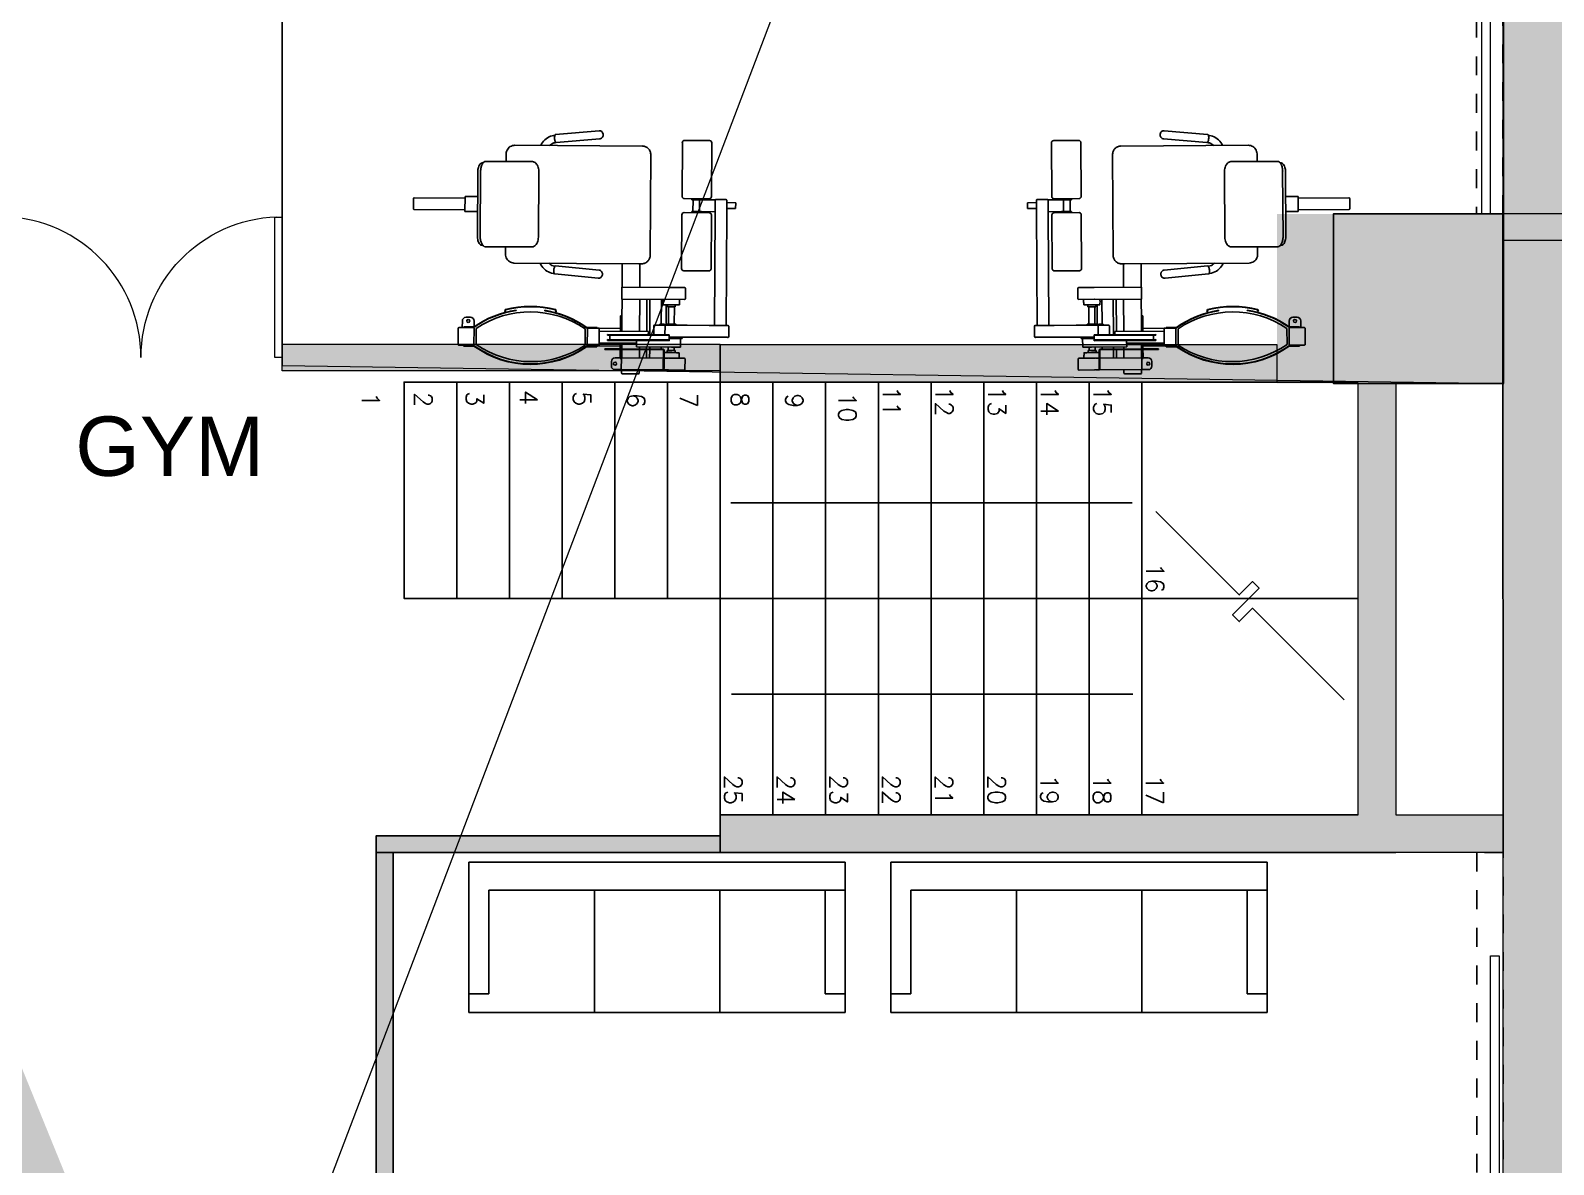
# Model space of a CAD drawing. Header units: metres. Extents: x -598 to 357, y -242 to 574.
# Drawn here: x -300.48 to -292.38, y 303.64 to 309.66 of the extents above; entities that cross this region are included whole.
import ezdxf

# ---------------------------------------------------------------- set-up
doc = ezdxf.new("R2010")
doc.units = ezdxf.units.M
doc.linetypes.add('xref_Nivel TIPICO$0$HIDDEN2', pattern=[0.1875, 0.125, -0.0625])
for name, color, linetype in [('Muebles', 1, 'Continuous'), ('T-texto', 8, 'Continuous'), ('xref_Nivel PB$0$M-muebles', 1, 'Continuous'), ('xref_Nivel TIPICO$0$D-dintel mamposteria', 1, 'Continuous'), ('xref_Nivel TIPICO$0$H-hatch mamposteria', 8, 'Continuous'), ('xref_Nivel TIPICO$0$H-hatch tablayeso', 9, 'Continuous'), ('xref_Nivel TIPICO$0$M-muebles', 1, 'Continuous'), ('xref_Nivel TIPICO$0$M-muro tablayeso', 4, 'Continuous'), ('ZXREF_GRADAS_Nx$0$GRADAS', 1, 'Continuous'), ('ZXREF_GRADAS_Nx$0$GRADAS T', 8, 'Continuous')]:
    doc.layers.add(name, color=color, linetype=linetype)
for name, color, linetype, lineweight in [('Muro Mamspoteria', 5, 'Continuous', 9), ('PARQUEOS', 252, 'Continuous', 0), ('xref_Nivel PB$0$P-puerta', 1, 'Continuous', 18), ('xref_Nivel TIPICO$0$P-puerta', 1, 'Continuous', 18)]:
    doc.layers.add(name, color=color, linetype=linetype, lineweight=lineweight)
doc.styles.get("Standard").update_dxf_attribs({"font": 'arial.ttf'})
doc.styles.add('ZXREF_GRADAS_Nx$0$E-DIM', font='romans.shx')

# ---------------------------------------------------------------- blocks, each defined once
blk = doc.blocks.new('*U307')
at = {"layer": 'xref_Nivel TIPICO$0$D-dintel mamposteria', "linetype": 'xref_Nivel TIPICO$0$HIDDEN2', "ltscale": 0.5}
blk.add_lwpolyline([(0.14, 0), (0, 0), (0, 5.8371), (0.14, 5.8371)], close=True, dxfattribs=at)
blk = doc.blocks.new('xref_Nivel PB$0$Familia Puertas - P-7-13066183-AMUEBLADAS N8 _18_34')
at = {"layer": 'xref_Nivel PB$0$P-puerta'}
for p, q in [((-0.449, 1), (-0.5, 1)), ((-0.5, 1), (-0.5, 0)), ((-0.449, 0), (-0.449, 1)), ((-0.5, 0), (-0.449, 0))]:
    blk.add_line(p, q, dxfattribs=at)
at = {"layer": 'xref_Nivel PB$0$P-puerta', "color": 8, "true_color": 0x808080}
blk.add_arc((-0.497, 0.001), 1.002, 359.9645, 87.9854, dxfattribs=at)
blk = doc.blocks.new('*U310')
at = {"layer": 'xref_Nivel TIPICO$0$H-hatch tablayeso', "transparency": 33554559}
h = blk.add_hatch(color=256, dxfattribs=at)
h.dxf.hatch_style = 1
h.paths.add_polyline_path([(0, 90), (0, 0), (5923.1, 0), (5923.1, 90)])
at = {"layer": 'xref_Nivel TIPICO$0$M-muro tablayeso'}
blk.add_lwpolyline([(5923.1, 0), (0, 0), (0, 90), (5923.1, 90), (5923.1, 0)], dxfattribs=at)
blk = doc.blocks.new('*U312')
at = {"layer": 'xref_Nivel TIPICO$0$H-hatch tablayeso', "transparency": 33554559}
h = blk.add_hatch(color=256, dxfattribs=at)
h.dxf.hatch_style = 1
h.paths.add_polyline_path([(0, 90), (0, 0), (1827.8, 0), (1827.8, 90)])
at = {"layer": 'xref_Nivel TIPICO$0$M-muro tablayeso'}
blk.add_lwpolyline([(1827.8, 0), (0, 0), (0, 90), (1827.8, 90), (1827.8, 0)], dxfattribs=at)
blk = doc.blocks.new('*U311')
at = {"layer": 'xref_Nivel TIPICO$0$D-dintel mamposteria', "linetype": 'xref_Nivel TIPICO$0$HIDDEN2', "ltscale": 0.5}
blk.add_lwpolyline([(0.14, 0), (0, 0), (0, 5.0281), (0.14, 5.0281)], close=True, dxfattribs=at)
blk = doc.blocks.new('xref_Nivel TIPICO$0$SILLONES')
at = {"layer": 'xref_Nivel TIPICO$0$M-muebles'}
for p, q in [((-1.0524, 0.524), (-1.0524, -0.276)), ((0.9476, -0.276), (0.9476, 0.524)), ((-0.9458, -0.176), (-0.9458, 0.374)), ((-0.3858, -0.276), (-0.3858, 0.374)), ((0.2809, -0.276), (0.2809, 0.374)), ((0.8409, -0.176), (0.8409, 0.374)), ((-1.0524, -0.176), (-0.9458, -0.176)), ((0.9476, -0.176), (0.8409, -0.176)), ((-1.0524, -0.276), (0.9476, -0.276))]:
    blk.add_line(p, q, dxfattribs=at)
for points in [[(0.9476, 0.524), (-1.0524, 0.524)], [(-1.0458, 0.374), (0.8409, 0.374)]]:
    blk.add_lwpolyline(points, dxfattribs=at)
blk = doc.blocks.new('gimnasio_02')
for p, q in [((208.59, 254.39, -116.89), (208.59, 258.19, -116.89)), ((208.59, 258.19, -116.89), (211.13, 258.19, -116.89)), ((211.13, 258.19, -116.89), (211.13, 254.39, -116.89)), ((207.28, 249.63, -116.89), (207.28, 254.08, -116.89)), ((207.51, 254.38, -116.89), (212.13, 254.38, -116.89)), ((212.13, 254.38, -116.89), (261.61, 254.38, -116.89)), ((261.61, 254.38, -116.89), (261.61, 255.02, -116.89)), ((261.61, 249.3, -116.89), (261.61, 254.38, -116.89)), ((261.61, 249.3, -116.89), (261.61, 254.38, -116.89)), ((261.62, 255.03, -116.89), (261.62, 255.2, -116.89)), ((261.94, 255.51, -116.89), (266.38, 255.51, -116.89)), ((266.69, 247.04, -116.89), (266.69, 255.02, -116.89)), ((266.7, 255.2, -116.89), (266.7, 255.03, -116.89)), ((181.89, 246.78, -116.89), (181.89, 235.99, -116.89)), ((206.02, 247.74, -116.89), (182.84, 247.74, -116.89)), ((206.97, 235.99, -116.89), (206.97, 246.78, -116.89)), ((207.45, 243.5, -116.89), (206.97, 243.5, -116.89)), ((212.4, 249.3, -116.89), (207.45, 249.3, -116.89)), ((207.45, 249.3, -116.89), (207.45, 243.52, -116.89)), ((207.45, 243.52, -116.89), (207.45, 243.07, -116.89)), ((212.4, 249.3, -116.89), (261.61, 249.3, -116.89)), ((212.53, 249.3, -116.89), (212.53, 243.52, -116.89)), ((212.53, 243.52, -116.89), (212.53, 243.07, -116.89)), ((213, 243.5, -116.89), (212.53, 243.5, -116.89)), ((213, 246.78, -116.89), (213, 235.99, -116.89)), ((237.13, 247.74, -116.89), (213.96, 247.74, -116.89)), ((238.09, 235.99, -116.89), (238.09, 246.78, -116.89)), ((261.61, 247.04, -116.89), (261.61, 249.3, -116.89)), ((261.61, 247.04, -116.89), (261.61, 237.5, -116.89)), ((266.69, 247.04, -116.89), (266.69, 237.5, -116.89)), ((206.97, 239.28, -116.89), (207.45, 239.28, -116.89)), ((207.45, 242.65, -116.89), (207.45, 243.07, -116.89)), ((212.53, 242.65, -116.89), (207.45, 242.65, -116.89)), ((207.45, 239.28, -116.89), (207.45, 242.65, -116.89)), ((207.45, 239.8, -116.89), (212.53, 239.8, -116.89)), ((212.53, 242.63, -116.89), (212.53, 243.07, -116.89)), ((212.53, 239.28, -116.89), (212.53, 242.63, -116.89)), ((212.53, 239.28, -116.89), (213, 239.28, -116.89)), ((250.09, 236.71, -116.89), (245.64, 236.71, -116.89)), ((261.61, 237.5, -116.89), (261.61, 227.99, -116.89)), ((266.69, 237.5, -116.89), (266.69, 235.41, -116.89)), ((280.57, 236.71, -116.89), (276.12, 236.71, -116.89)), ((182.84, 235.04, -116.89), (206.02, 235.04, -116.89)), ((213.96, 235.04, -116.89), (237.13, 235.04, -116.89)), ((245.33, 236.4, -116.89), (245.33, 229.61, -116.89)), ((250.41, 209.25, -116.89), (250.41, 236.4, -116.89)), ((251.73, 234.23, -116.89), (250.42, 234.23, -116.89)), ((252.68, 234.2, -116.89), (251.9, 234.2, -116.89)), ((252.83, 227.37, -116.89), (252.83, 234.05, -116.89)), ((253.72, 232.4, -116.89), (252.83, 232.4, -116.89)), ((253.72, 229.01, -116.89), (253.72, 232.4, -116.89)), ((261.2, 231.98, -116.89), (253.72, 231.98, -116.89)), ((261.2, 228.98, -116.89), (261.2, 232.7, -116.89)), ((261.44, 232.78, -116.89), (261.28, 232.78, -116.89)), ((261.52, 228.98, -116.89), (261.52, 232.7, -116.89)), ((267.33, 235.41, -116.89), (266.69, 235.41, -116.89)), ((266.69, 234.73, -116.89), (266.69, 235.41, -116.89)), ((266.69, 229.84, -116.89), (266.69, 234.73, -116.89)), ((267.33, 235.41, -116.89), (267.33, 234.73, -116.89)), ((267.33, 234.75, -116.89), (267.36, 234.76, -116.89)), ((267.33, 229.84, -116.89), (267.33, 234.73, -116.89)), ((270.85, 234.76, -116.89), (267.36, 234.76, -116.89)), ((270.85, 234.76, -116.89), (271.01, 234.7, -116.89)), ((271.01, 234.7, -116.89), (271.01, 230.89, -116.89)), ((272.54, 231.98, -116.89), (271.01, 231.98, -116.89)), ((271.01, 230.89, -116.89), (271.01, 215.77, -116.89)), ((273.41, 232.4, -116.89), (272.54, 232.4, -116.89)), ((272.54, 229.02, -116.89), (272.54, 232.4, -116.89)), ((273.43, 233, -116.89), (273.43, 234.05, -116.89)), ((273.43, 230.94, -116.89), (273.43, 233, -116.89)), ((273.43, 227.67, -116.89), (273.43, 230.94, -116.89)), ((274.45, 234.2, -116.89), (273.58, 234.2, -116.89)), ((275.81, 234.23, -116.89), (274.52, 234.23, -116.89)), ((275.81, 236.4, -116.89), (275.81, 229.65, -116.89)), ((280.89, 229.65, -116.89), (280.89, 236.4, -116.89)), ((245.33, 229.61, -116.89), (245.33, 229.65, -116.89)), ((245.33, 229.61, -116.89), (245.33, 209.25, -116.89)), ((250.41, 229.65, -116.89), (250.41, 229.61, -116.89)), ((261.11, 226.35, -116.89), (250.41, 226.35, -116.89)), ((250.42, 227.18, -116.89), (251.73, 227.18, -116.89)), ((251.73, 227.18, -116.89), (251.74, 227.18, -116.89)), ((251.74, 227.18, -116.89), (251.81, 227.2, -116.89)), ((251.87, 227.23, -116.89), (251.81, 227.2, -116.89)), ((251.81, 227.2, -116.89), (251.87, 227.23, -116.89)), ((251.89, 227.22, -116.89), (251.87, 227.23, -116.89)), ((251.87, 227.23, -116.89), (251.88, 227.23, -116.89)), ((251.88, 227.23, -116.89), (251.89, 227.22, -116.89)), ((251.9, 227.21, -116.89), (252.68, 227.21, -116.89)), ((252.83, 229.01, -116.89), (253.72, 229.01, -116.89)), ((252.83, 228.48, -116.89), (261.61, 228.48, -116.89)), ((253.72, 229.44, -116.89), (261.2, 229.44, -116.89)), ((261.11, 227.82, -116.89), (261.11, 225.8, -116.89)), ((261.58, 227.82, -116.89), (261.11, 227.82, -116.89)), ((261.11, 225.8, -116.89), (261.58, 225.8, -116.89)), ((261.2, 228.74, -116.89), (261.2, 228.98, -116.89)), ((261.28, 228.66, -116.89), (261.44, 228.66, -116.89)), ((261.52, 228.74, -116.89), (261.52, 228.98, -116.89)), ((261.58, 227.71, -116.89), (261.58, 227.82, -116.89)), ((261.58, 226.7, -116.89), (261.58, 227.71, -116.89)), ((261.58, 225.8, -116.89), (261.58, 226.7, -116.89)), ((261.61, 227.99, -116.89), (261.61, 227.77, -116.89)), ((261.61, 227.65, -116.89), (261.61, 227.7, -116.89)), ((261.61, 223.47, -116.89), (261.61, 227.65, -116.89)), ((261.92, 228, -116.89), (265.74, 228, -116.89)), ((265.74, 229.84, -116.89), (265.74, 229.34, -116.89)), ((268.28, 229.84, -116.89), (265.74, 229.84, -116.89)), ((265.74, 229.34, -116.89), (265.74, 203.24, -116.89)), ((266.06, 203.24, -116.89), (266.06, 229.8, -116.89)), ((266.06, 229.8, -116.89), (267.96, 229.8, -116.89)), ((267.33, 229.84, -116.89), (266.69, 229.84, -116.89)), ((267.96, 229.8, -116.89), (267.96, 203.24, -116.89)), ((268.28, 203.24, -116.89), (268.28, 229.84, -116.89)), ((271.01, 229.44, -116.89), (272.54, 229.44, -116.89)), ((271.89, 226.35, -116.89), (271.01, 226.35, -116.89)), ((271.89, 227.05, -116.89), (271.89, 209.23, -116.89)), ((272.2, 209.23, -116.89), (272.2, 227.05, -116.89)), ((279.83, 227.67, -116.89), (272.52, 227.67, -116.89)), ((272.52, 227.37, -116.89), (279.83, 227.37, -116.89)), ((272.54, 229.01, -116.89), (272.54, 229.02, -116.89)), ((272.54, 229.01, -116.89), (273.43, 229.01, -116.89)), ((275.81, 229.65, -116.89), (275.81, 209.25, -116.89)), ((275.81, 229.61, -116.89), (275.81, 229.65, -116.89)), ((275.81, 227.67, -116.89), (275.81, 229.3, -116.89)), ((280.89, 209.25, -116.89), (280.89, 229.65, -116.89)), ((280.89, 229.65, -116.89), (280.89, 229.61, -116.89)), ((280.89, 227.62, -116.89), (280.89, 229.3, -116.89)), ((184.37, 217.84, -116.89), (184.37, 162.78, -116.89)), ((231.36, 221.42, -116.89), (188.18, 221.42, -116.89)), ((235.17, 217.84, -116.89), (235.17, 216.54, -116.89)), ((245.33, 217, -116.89), (235.17, 217, -116.89)), ((265.74, 221.44, -116.89), (250.41, 221.44, -116.89)), ((264.38, 220.13, -116.89), (250.41, 220.13, -116.89)), ((264.38, 217, -116.89), (250.41, 217, -116.89)), ((261.92, 223.15, -116.89), (265.74, 223.15, -116.89)), ((264.38, 199.6, -116.89), (264.38, 220.82, -116.89)), ((265.74, 220.82, -116.89), (264.38, 220.82, -116.89)), ((265.74, 220.82, -116.89), (264.38, 220.82, -116.89)), ((271.89, 221.44, -116.89), (271.01, 221.44, -116.89)), ((271.89, 217, -116.89), (271.01, 217, -116.89)), ((275.81, 221.44, -116.89), (272.2, 221.44, -116.89)), ((275.81, 220.13, -116.89), (272.2, 220.13, -116.89)), ((275.81, 217, -116.89), (272.2, 217, -116.89)), ((282.16, 217, -116.89), (280.89, 217, -116.89)), ((282.16, 217, -116.89), (282.32, 217, -116.89)), ((235.17, 216.54, -116.89), (235.17, 162.78, -116.89)), ((268.28, 215.77, -116.89), (271.01, 215.77, -116.89)), ((269.46, 199.6, -116.89), (269.46, 215.77, -116.89)), ((282.64, 216.69, -116.89), (282.64, 209.7, -116.89)), ((245.33, 209.38, -116.89), (235.17, 209.38, -116.89)), ((245.33, 209.25, -116.89), (250.41, 209.25, -116.89)), ((258.98, 209.38, -116.89), (250.41, 209.38, -116.89)), ((257.71, 208.75, -116.89), (257.71, 209.38, -116.89)), ((258.98, 208.75, -116.89), (257.71, 208.75, -116.89)), ((264.38, 209.38, -116.89), (258.98, 209.38, -116.89)), ((258.98, 209.38, -116.89), (264.38, 209.38, -116.89)), ((258.98, 208.75, -116.89), (263.11, 208.75, -116.89)), ((263.11, 208.75, -116.89), (263.11, 199.6, -116.89)), ((264.38, 208.75, -116.89), (263.11, 208.75, -116.89)), ((263.11, 208.75, -116.89), (264.38, 208.75, -116.89)), ((266.06, 204.19, -116.89), (267.96, 204.19, -116.89)), ((271.89, 209.38, -116.89), (269.46, 209.38, -116.89)), ((269.46, 209.38, -116.89), (271.89, 209.38, -116.89)), ((270.73, 208.75, -116.89), (269.46, 208.75, -116.89)), ((269.46, 208.75, -116.89), (270.73, 208.75, -116.89)), ((270.73, 208.75, -116.89), (270.73, 199.6, -116.89)), ((270.73, 208.75, -116.89), (271.89, 208.75, -116.89)), ((271.89, 208.03, -116.89), (271.89, 209.23, -116.89)), ((271.89, 202.49, -116.89), (271.89, 208.03, -116.89)), ((274.85, 209.38, -116.89), (272.2, 209.38, -116.89)), ((272.2, 209.38, -116.89), (274.85, 209.38, -116.89)), ((272.2, 209.23, -116.89), (272.2, 208.03, -116.89)), ((272.2, 208.75, -116.89), (274.85, 208.75, -116.89)), ((272.2, 208.03, -116.89), (272.2, 202.49, -116.89)), ((275.81, 209.38, -116.89), (274.85, 209.38, -116.89)), ((276.12, 208.75, -116.89), (274.85, 208.75, -116.89)), ((275.81, 209.25, -116.89), (280.89, 209.25, -116.89)), ((275.81, 208.75, -116.89), (275.81, 206.53, -116.89)), ((275.81, 208.74, -116.89), (275.81, 208.75, -116.89)), ((276.12, 209.25, -116.89), (276.12, 208.75, -116.89)), ((277.39, 204.94, -116.89), (279.3, 204.94, -116.89)), ((282.16, 209.38, -116.89), (280.89, 209.38, -116.89)), ((280.89, 206.53, -116.89), (280.89, 209.25, -116.89)), ((282.32, 209.38, -116.89), (282.16, 209.38, -116.89)), ((177.88, 199.42, -116.89), (177.87, 199.09, -116.89)), ((177.87, 199.09, -116.89), (177.87, 199.06, -116.89)), ((177.87, 199.07, -116.89), (179.61, 180.34, -116.89)), ((177.95, 199.74, -116.89), (177.88, 199.42, -116.89)), ((178.08, 200.03, -116.89), (177.95, 199.74, -116.89)), ((178.26, 200.28, -116.89), (178.08, 200.03, -116.89)), ((178.48, 200.48, -116.89), (178.26, 200.28, -116.89)), ((178.71, 200.64, -116.89), (178.48, 200.48, -116.89)), ((178.97, 200.75, -116.89), (178.71, 200.64, -116.89)), ((179.3, 200.84, -116.89), (178.97, 200.75, -116.89)), ((179.63, 200.87, -116.89), (179.3, 200.84, -116.89)), ((179.91, 200.85, -116.89), (179.63, 200.87, -116.89)), ((180.17, 200.8, -116.89), (179.91, 200.85, -116.89)), ((180.41, 200.71, -116.89), (180.17, 200.8, -116.89)), ((180.64, 200.58, -116.89), (180.41, 200.71, -116.89)), ((180.85, 200.41, -116.89), (180.64, 200.58, -116.89)), ((181.04, 200.19, -116.89), (180.85, 200.41, -116.89)), ((181.2, 199.93, -116.89), (181.04, 200.19, -116.89)), ((181.31, 199.61, -116.89), (181.2, 199.93, -116.89)), ((181.32, 199.57, -116.89), (181.31, 199.61, -116.89)), ((181.35, 199.39, -116.89), (181.32, 199.57, -116.89)), ((183.09, 180.67, -116.89), (181.35, 199.39, -116.89)), ((238.03, 199.39, -116.89), (236.29, 180.67, -116.89)), ((238.09, 199.7, -116.89), (238.03, 199.39, -116.89)), ((238.21, 200, -116.89), (238.09, 199.7, -116.89)), ((238.39, 200.27, -116.89), (238.21, 200, -116.89)), ((238.61, 200.49, -116.89), (238.39, 200.27, -116.89)), ((238.86, 200.65, -116.89), (238.61, 200.49, -116.89)), ((239.12, 200.77, -116.89), (238.86, 200.65, -116.89)), ((239.38, 200.84, -116.89), (239.12, 200.77, -116.89)), ((239.72, 200.87, -116.89), (239.38, 200.84, -116.89)), ((240.06, 200.85, -116.89), (239.72, 200.87, -116.89)), ((239.77, 180.34, -116.89), (241.51, 199.07, -116.89)), ((240.34, 200.78, -116.89), (240.06, 200.85, -116.89)), ((240.58, 200.68, -116.89), (240.34, 200.78, -116.89)), ((240.8, 200.55, -116.89), (240.58, 200.68, -116.89)), ((241.01, 200.39, -116.89), (240.8, 200.55, -116.89)), ((241.19, 200.19, -116.89), (241.01, 200.39, -116.89)), ((241.34, 199.94, -116.89), (241.19, 200.19, -116.89)), ((241.45, 199.66, -116.89), (241.34, 199.94, -116.89)), ((241.51, 199.33, -116.89), (241.45, 199.66, -116.89)), ((241.51, 199.07, -116.89), (241.51, 199.33, -116.89)), ((262.78, 198.67, -116.89), (263.11, 198.67, -116.89)), ((262.78, 194.23, -116.89), (262.78, 198.67, -116.89)), ((262.94, 198.51, -116.89), (262.94, 194.18, -116.89)), ((263.11, 199.29, -116.89), (263.11, 199.6, -116.89)), ((263.11, 194.84, -116.89), (263.11, 199.29, -116.89)), ((263.42, 199.6, -116.89), (270.41, 199.6, -116.89)), ((265.74, 203.24, -116.89), (266.06, 203.24, -116.89)), ((267.96, 203.24, -116.89), (268.28, 203.24, -116.89)), ((270.73, 199.6, -116.89), (270.73, 199.29, -116.89)), ((270.73, 199.29, -116.89), (270.73, 194.84, -116.89)), ((270.73, 198.67, -116.89), (271.06, 198.67, -116.89)), ((270.9, 198.51, -116.89), (270.9, 194.18, -116.89)), ((271.06, 198.67, -116.89), (271.06, 194.23, -116.89)), ((271.89, 202.09, -116.89), (271.89, 202.49, -116.89)), ((271.89, 202.07, -116.89), (271.89, 202.09, -116.89)), ((271.89, 202.07, -116.89), (272.2, 202.07, -116.89)), ((272.2, 202.09, -116.89), (272.2, 202.49, -116.89)), ((272.2, 202.09, -116.89), (272.2, 202.07, -116.89)), ((270.41, 194.52, -116.89), (263.42, 194.52, -116.89)), ((270.41, 193.57, -116.89), (263.42, 193.57, -116.89)), ((179.95, 180.06, -116.89), (180.01, 179.62, -116.89)), ((180.01, 179.62, -116.89), (180.16, 178.9, -116.89)), ((180.16, 178.9, -116.89), (180.38, 178.19, -116.89)), ((180.38, 178.19, -116.89), (180.67, 177.51, -116.89)), ((180.67, 177.51, -116.89), (181.04, 176.86, -116.89)), ((183.11, 180.35, -116.89), (183.09, 180.62, -116.89)), ((183.14, 180.11, -116.89), (183.11, 180.35, -116.89)), ((183.27, 179.57, -116.89), (183.14, 180.11, -116.89)), ((183.46, 179.05, -116.89), (183.27, 179.57, -116.89)), ((183.72, 178.56, -116.89), (183.46, 179.05, -116.89)), ((184.04, 178.11, -116.89), (183.72, 178.56, -116.89)), ((184.36, 177.75, -116.89), (184.04, 178.11, -116.89)), ((235.48, 178.09, -116.89), (235.17, 177.76, -116.89)), ((235.81, 178.55, -116.89), (235.48, 178.09, -116.89)), ((236.07, 179.05, -116.89), (235.81, 178.55, -116.89)), ((236.27, 179.57, -116.89), (236.07, 179.05, -116.89)), ((236.39, 180.11, -116.89), (236.27, 179.57, -116.89)), ((236.42, 180.35, -116.89), (236.39, 180.11, -116.89)), ((238.51, 176.89, -116.89), (238.87, 177.55, -116.89)), ((238.87, 177.55, -116.89), (239.17, 178.23, -116.89)), ((239.17, 178.23, -116.89), (239.39, 178.94, -116.89)), ((239.39, 178.94, -116.89), (239.53, 179.67, -116.89)), ((239.53, 179.67, -116.89), (239.58, 180.06, -116.89)), ((256.08, 181.05, -116.89), (255.16, 180.8, -116.89)), ((255.29, 180.67, -116.89), (256.12, 180.9, -116.89)), ((256.12, 180.9, -116.89), (256.08, 181.05, -116.89)), ((181.04, 176.86, -116.89), (181.46, 176.25, -116.89)), ((181.46, 176.25, -116.89), (181.95, 175.68, -116.89)), ((181.95, 175.68, -116.89), (182.5, 175.15, -116.89)), ((182.5, 175.15, -116.89), (183.1, 174.68, -116.89)), ((183.1, 174.68, -116.89), (183.74, 174.27, -116.89)), ((183.74, 174.27, -116.89), (184.37, 173.94, -116.89)), ((191.59, 171.19, -116.89), (191.44, 170.81, -116.89)), ((191.8, 171.54, -116.89), (191.59, 171.19, -116.89)), ((192.07, 171.87, -116.89), (191.8, 171.54, -116.89)), ((192.4, 172.18, -116.89), (192.07, 171.87, -116.89)), ((192.8, 172.45, -116.89), (192.4, 172.18, -116.89)), ((193.3, 172.7, -116.89), (192.8, 172.45, -116.89)), ((193.82, 172.9, -116.89), (193.3, 172.7, -116.89)), ((194.36, 173.04, -116.89), (193.82, 172.9, -116.89)), ((194.92, 173.13, -116.89), (194.36, 173.04, -116.89)), ((195.49, 173.18, -116.89), (194.92, 173.13, -116.89)), ((195.8, 173.18, -116.89), (195.49, 173.18, -116.89)), ((223.74, 173.18, -116.89), (195.8, 173.18, -116.89)), ((223.97, 173.18, -116.89), (223.74, 173.18, -116.89)), ((224.54, 173.14, -116.89), (223.97, 173.18, -116.89)), ((225.11, 173.05, -116.89), (224.54, 173.14, -116.89)), ((225.65, 172.92, -116.89), (225.11, 173.05, -116.89)), ((226.16, 172.73, -116.89), (225.65, 172.92, -116.89)), ((226.63, 172.51, -116.89), (226.16, 172.73, -116.89)), ((227.03, 172.25, -116.89), (226.63, 172.51, -116.89)), ((227.37, 171.97, -116.89), (227.03, 172.25, -116.89)), ((227.65, 171.66, -116.89), (227.37, 171.97, -116.89)), ((227.88, 171.32, -116.89), (227.65, 171.66, -116.89)), ((228.05, 170.95, -116.89), (227.88, 171.32, -116.89)), ((228.15, 170.56, -116.89), (228.05, 170.95, -116.89)), ((235.17, 173.94, -116.89), (235.81, 174.28, -116.89)), ((235.81, 174.28, -116.89), (236.45, 174.69, -116.89)), ((236.45, 174.69, -116.89), (237.05, 175.17, -116.89)), ((237.05, 175.17, -116.89), (237.6, 175.69, -116.89)), ((237.6, 175.69, -116.89), (238.08, 176.27, -116.89)), ((238.08, 176.27, -116.89), (238.51, 176.89, -116.89)), ((255.63, 176.11, -116.89), (255.47, 176.13, -116.89)), ((191.37, 170.42, -116.89), (191.35, 170.17, -116.89)), ((191.35, 170.17, -116.89), (191.35, 150.29, -116.89)), ((191.44, 170.81, -116.89), (191.37, 170.42, -116.89)), ((228.18, 170.17, -116.89), (228.15, 170.56, -116.89)), ((228.18, 150.29, -116.89), (228.18, 170.17, -116.89)), ((184.37, 162.78, -116.89), (184.4, 162.29, -116.89)), ((184.4, 162.29, -116.89), (184.51, 161.77, -116.89)), ((184.51, 161.77, -116.89), (184.69, 161.28, -116.89)), ((184.69, 161.28, -116.89), (184.94, 160.82, -116.89)), ((184.94, 160.82, -116.89), (185.25, 160.4, -116.89)), ((185.25, 160.4, -116.89), (185.61, 160.02, -116.89)), ((185.61, 160.02, -116.89), (186.03, 159.7, -116.89)), ((186.03, 159.7, -116.89), (186.49, 159.43, -116.89)), ((186.49, 159.43, -116.89), (186.99, 159.24, -116.89)), ((186.99, 159.24, -116.89), (187.51, 159.11, -116.89)), ((187.51, 159.11, -116.89), (188.04, 159.05, -116.89)), ((188.04, 159.05, -116.89), (188.18, 159.05, -116.89)), ((188.18, 159.05, -116.89), (191.35, 159.05, -116.89)), ((228.18, 159.05, -116.89), (231.36, 159.05, -116.89)), ((231.36, 159.05, -116.89), (231.82, 159.08, -116.89)), ((231.82, 159.08, -116.89), (232.35, 159.18, -116.89)), ((232.35, 159.18, -116.89), (232.87, 159.35, -116.89)), ((232.87, 159.35, -116.89), (233.35, 159.6, -116.89)), ((233.35, 159.6, -116.89), (233.79, 159.91, -116.89)), ((233.79, 159.91, -116.89), (234.19, 160.28, -116.89)), ((234.19, 160.28, -116.89), (234.52, 160.7, -116.89)), ((234.52, 160.7, -116.89), (234.79, 161.17, -116.89)), ((234.79, 161.17, -116.89), (234.99, 161.66, -116.89)), ((234.99, 161.66, -116.89), (235.12, 162.18, -116.89)), ((235.12, 162.18, -116.89), (235.17, 162.67, -116.89)), ((235.17, 162.67, -116.89), (235.17, 162.78, -116.89)), ((255.16, 159.05, -116.89), (256.08, 158.81, -116.89)), ((256.12, 158.96, -116.89), (255.29, 159.19, -116.89)), ((255.47, 163.73, -116.89), (255.63, 163.75, -116.89)), ((256.08, 158.81, -116.89), (256.12, 158.96, -116.89)), ((191.99, 148.92, -116.89), (191.99, 149.15, -116.89)), ((191.99, 148.92, -116.89), (192, 148.73, -116.89)), ((192, 148.73, -116.89), (192.08, 148.44, -116.89)), ((192.08, 148.44, -116.89), (192.23, 148.17, -116.89)), ((192.23, 148.17, -116.89), (192.45, 147.91, -116.89)), ((192.45, 147.91, -116.89), (192.74, 147.66, -116.89)), ((192.74, 147.66, -116.89), (193.1, 147.44, -116.89)), ((193.1, 147.44, -116.89), (193.5, 147.25, -116.89)), ((193.5, 147.25, -116.89), (193.96, 147.1, -116.89)), ((193.96, 147.1, -116.89), (194.45, 146.98, -116.89)), ((194.45, 146.98, -116.89), (194.96, 146.9, -116.89)), ((194.96, 146.9, -116.89), (195.49, 146.86, -116.89)), ((195.49, 146.86, -116.89), (195.8, 146.85, -116.89)), ((195.8, 148.07, -116.89), (223.74, 148.07, -116.89)), ((195.8, 146.85, -116.89), (223.74, 146.85, -116.89)), ((206.51, 146.85, -116.89), (206.51, 141.41, -116.89)), ((213.02, 141.41, -116.89), (213.02, 146.85, -116.89)), ((223.74, 146.85, -116.89), (224.02, 146.86, -116.89)), ((224.02, 146.86, -116.89), (224.55, 146.9, -116.89)), ((224.55, 146.9, -116.89), (225.06, 146.98, -116.89)), ((225.06, 146.98, -116.89), (225.55, 147.09, -116.89)), ((225.55, 147.09, -116.89), (226, 147.24, -116.89)), ((226, 147.24, -116.89), (226.41, 147.43, -116.89)), ((226.41, 147.43, -116.89), (226.78, 147.65, -116.89)), ((226.78, 147.65, -116.89), (227.08, 147.91, -116.89)), ((227.08, 147.91, -116.89), (227.31, 148.19, -116.89)), ((227.31, 148.19, -116.89), (227.47, 148.49, -116.89)), ((227.47, 148.49, -116.89), (227.53, 148.74, -116.89)), ((227.53, 148.74, -116.89), (227.54, 148.8, -116.89)), ((227.54, 148.8, -116.89), (227.55, 148.92, -116.89)), ((227.55, 149.15, -116.89), (227.55, 148.92, -116.89)), ((260.25, 145.63, -116.89), (262.78, 145.63, -116.89)), ((262.78, 141.18, -116.89), (262.78, 145.63, -116.89)), ((262.94, 145.68, -116.89), (262.94, 141.34, -116.89)), ((263.11, 140.87, -116.89), (263.11, 145.31, -116.89)), ((263.42, 146.58, -116.89), (270.41, 146.58, -116.89)), ((263.42, 145.63, -116.89), (270.41, 145.63, -116.89)), ((270.73, 145.31, -116.89), (270.73, 139.11, -116.89)), ((270.9, 145.68, -116.89), (270.9, 141.34, -116.89)), ((271.06, 145.63, -116.89), (271.06, 141.18, -116.89)), ((206.51, 141.41, -116.89), (213.02, 141.41, -116.89)), ((207.23, 141.41, -116.89), (207.23, 119.54, -116.89)), ((212.31, 119.54, -116.89), (212.31, 141.41, -116.89)), ((258.66, 142.14, -116.89), (258.66, 144.04, -116.89)), ((263.11, 140.55, -116.89), (260.25, 140.55, -116.89)), ((263.11, 141.18, -116.89), (262.78, 141.18, -116.89)), ((263.11, 140.87, -116.89), (263.11, 140.55, -116.89)), ((263.11, 139.11, -116.89), (263.11, 140.55, -116.89)), ((270.41, 138.8, -116.89), (263.42, 138.8, -116.89)), ((271.06, 141.18, -116.89), (270.73, 141.18, -116.89)), ((207.54, 119.22, -116.89), (211.99, 119.22, -116.89))]:
    blk.add_line(p, q)
for centre, radius, start, end in [((207.6, 254.08, -116.89), 0.317, 105.785, 180.0356), ((261.94, 255.2, -116.89), 0.318, 90.0061, 179.99349), ((266.38, 255.2, -116.89), 0.318, 0.00651, 89.9939), ((182.84, 246.78, -116.89), 0.953, 90.00182, 179.99818), ((206.02, 246.78, -116.89), 0.953, 0.00182, 89.99818), ((207.6, 249.63, -116.89), 0.317, 179.97442, 269.99028), ((213.96, 246.78, -116.89), 0.953, 90.00182, 179.99818), ((237.13, 246.78, -116.89), 0.953, 0.00182, 89.99818), ((245.64, 236.4, -116.89), 0.318, 90.04087, 179.9575), ((250.09, 236.4, -116.89), 0.318, 0.0425, 89.95913), ((276.12, 236.4, -116.89), 0.317, 89.99887, 179.99721), ((280.57, 236.4, -116.89), 0.317, 0.00279, 90.00113), ((182.84, 235.99, -116.89), 0.952, 179.99655, 269.99715), ((206.02, 235.99, -116.89), 0.952, 270.00285, 0.00345), ((213.96, 235.99, -116.89), 0.952, 179.99655, 269.99715), ((237.13, 235.99, -116.89), 0.952, 270.00285, 0.00345), ((251.75, 233.88, -116.89), 0.35, 64.85965, 92.9371), ((252.68, 234.05, -116.89), 0.152, 359.99306, 90.00391), ((261.28, 232.7, -116.89), 0.0787, 89.99804, 180.00196), ((261.44, 232.7, -116.89), 0.0787, 359.99804, 90.00196), ((273.58, 234.05, -116.89), 0.152, 90.00694, 179.99306), ((274.53, 234.12, -116.89), 0.115, 91.45556, 134.40194), ((252.68, 227.37, -116.89), 0.152, 269.99609, 0.00694), ((261.28, 228.74, -116.89), 0.0787, 179.99804, 270.00196), ((261.44, 228.74, -116.89), 0.0787, 269.99804, 0.00196), ((261.9, 227.7, -116.89), 0.291, 139.46273, 166.09095), ((261.89, 227.7, -116.89), 0.281, 166.22602, 179.98961), ((261.92, 223.47, -116.89), 0.318, 180.00259, 269.99741), ((261.92, 227.69, -116.89), 0.315, 114.14867, 139.44434), ((261.92, 227.67, -116.89), 0.334, 89.93127, 114.24672), ((272.51, 227.05, -116.89), 0.618, 157.41938, 179.99664), ((272.51, 227.05, -116.89), 0.62, 134.88308, 157.41489), ((272.51, 227.05, -116.89), 0.622, 112.41529, 134.88312), ((272.51, 227.05, -116.89), 0.315, 157.41938, 179.99664), ((272.51, 227.05, -116.89), 0.316, 134.88308, 157.41489), ((272.52, 227.05, -116.89), 0.624, 89.99699, 112.41979), ((272.51, 227.05, -116.89), 0.318, 112.41529, 134.88312), ((272.52, 227.05, -116.89), 0.319, 89.99699, 112.41979), ((279.84, 213.87, -116.89), 13.8, 88.32739, 90.02295), ((279.84, 213.57, -116.89), 13.8, 88.32739, 90.02295), ((279.96, 217.85, -116.89), 9.82, 86.26456, 88.39773), ((279.96, 217.55, -116.89), 9.82, 86.26456, 88.39773), ((280.33, 223.15, -116.89), 4.51, 82.87372, 86.48462), ((280.33, 222.85, -116.89), 4.51, 82.87372, 86.48462), ((187.76, 217.84, -116.89), 3.4, 156.15422, 179.94187), ((187.93, 217.76, -116.89), 3.58, 133.08831, 156.08132), ((188.1, 217.58, -116.89), 3.83, 111.1483, 133.09976), ((188.17, 217.41, -116.89), 4.02, 89.95367, 111.22125), ((231.36, 217.41, -116.89), 4.02, 68.77875, 90.04633), ((231.43, 217.58, -116.89), 3.83, 46.90024, 68.8517), ((231.61, 217.76, -116.89), 3.58, 23.91868, 46.91169), ((231.77, 217.84, -116.89), 3.4, 0.05813, 23.84578), ((282.32, 216.69, -116.89), 0.318, 0.00259, 89.99741), ((277.39, 206.53, -116.89), 1.59, 180.00078, 269.99849), ((278.34, 206.53, -116.89), 0.654, 0, 180), ((278.34, 206.53, -116.89), 0.654, 180, 0), ((279.3, 206.53, -116.89), 1.59, 270.00151, 359.99922), ((282.32, 209.7, -116.89), 0.318, 270.00259, 359.99741), ((181.09, 199.38, -116.89), 0.254, 324.46629, 3.12156), ((263.42, 199.29, -116.89), 0.317, 89.99283, 180.00259), ((270.41, 199.29, -116.89), 0.317, 359.99741, 90.00717), ((296.92, 169.93, -116.89), 41.91, 144.56237, 171.48834), ((296.92, 169.93, -116.89), 41.75, 144.49256, 171.48851), ((297.94, 170.08, -116.89), 41.76, 145.76017, 214.23983), ((263.42, 194.84, -116.89), 0.317, 179.99741, 270.00717), ((270.41, 194.84, -116.89), 0.317, 269.99283, 0.00259), ((235.89, 170.08, -116.89), 41.76, 325.76017, 34.23983), ((236.91, 169.93, -116.89), 41.75, 324.49206, 35.50794), ((236.91, 169.93, -116.89), 41.91, 324.56197, 35.43803), ((179.94, 180.41, -116.89), 0.33, 191.40376, 245.13147), ((180.49, 181.36, -116.89), 1.43, 241.15944, 261.37507), ((180.91, 183.51, -116.89), 3.62, 259.79324, 270.53082), ((180.94, 184.89, -116.89), 5, 270.04965, 277.34174), ((181.02, 184.42, -116.89), 4.52, 277.10702, 284.91197), ((181.49, 182.73, -116.89), 2.77, 284.46219, 295.33591), ((182.25, 181.19, -116.89), 1.06, 293.88401, 314.74072), ((182.79, 180.66, -116.89), 0.296, 312.4623, 0.95395), ((182.93, 180.34, -116.89), 0.186, 0.01305, 5.30399), ((236.63, 180.67, -116.89), 0.342, 181.32499, 236.52654), ((236.6, 180.34, -116.89), 0.186, 174.69601, 179.98695), ((237.4, 181.61, -116.89), 1.55, 231.98386, 251.99528), ((238.22, 183.78, -116.89), 3.87, 250.38676, 261.1555), ((238.44, 184.94, -116.89), 5.05, 260.67703, 267.67297), ((238.43, 184.25, -116.89), 4.36, 267.45321, 275.17501), ((238.61, 182.5, -116.89), 2.6, 274.72864, 285.66657), ((239.07, 180.96, -116.89), 0.993, 284.25, 305.21439), ((239.48, 180.39, -116.89), 0.291, 303.22707, 350.62517), ((298.44, 169.93, -116.89), 44.63, 165.89697, 194.10303), ((298.44, 169.93, -116.89), 44.47, 166.01791, 193.98209), ((296.92, 169.93, -116.89), 41.91, 188.51166, 215.43763), ((296.92, 169.93, -116.89), 41.75, 188.51149, 215.50744), ((192.7, 150.34, -116.89), 1.35, 181.87456, 221.51363), ((193.88, 151.37, -116.89), 2.92, 221.29464, 245.09021), ((195.22, 154.01, -116.89), 5.88, 244.09401, 258.9581), ((195.77, 156.45, -116.89), 8.39, 258.46976, 270.17064), ((223.76, 156.45, -116.89), 8.39, 269.82936, 281.53024), ((224.31, 154.01, -116.89), 5.88, 281.0419, 295.90599), ((225.65, 151.37, -116.89), 2.92, 294.90979, 318.70536), ((226.83, 150.34, -116.89), 1.35, 318.48637, 358.12544), ((260.25, 144.04, -116.89), 1.59, 89.99944, 180.00102), ((263.42, 145.31, -116.89), 0.317, 89.98571, 180.01168), ((270.41, 145.31, -116.89), 0.317, 359.98832, 90.01429), ((260.25, 142.14, -116.89), 1.59, 179.99898, 270.00056), ((260.25, 143.1, -116.89), 0.654, 0, 180), ((260.25, 143.1, -116.89), 0.654, 180, 0), ((263.42, 139.11, -116.89), 0.317, 179.98832, 270.01429), ((270.41, 139.11, -116.89), 0.317, 269.98571, 0.01168), ((207.54, 119.54, -116.89), 0.317, 179.99959, 270.00432), ((211.99, 119.54, -116.89), 0.317, 269.99568, 0.00041)]:
    blk.add_arc(centre, radius, start, end)

msp = doc.modelspace()

# ---------------------------------------------------------------- hatches: boundary and pattern name
at = {"true_color": 0x939598}
h = msp.add_hatch(color=252, dxfattribs=at)
h.dxf.hatch_style = 1
h.paths.add_polyline_path([(-292.6526, 308.6882), (-293.8526, 308.6882), (-293.8526, 307.7882), (-292.6526, 307.7882)])
at = {"layer": 'PARQUEOS', "true_color": 0xafd9aa, "transparency": 33554495}
h = msp.add_hatch(color=9, dxfattribs=at)
h.dxf.hatch_style = 1
h.paths.add_polyline_path([(-289.735, 315.0775), (-292.6471, 315.0775), (-292.6504, 308.6882), (-289.7411, 308.6882)])
h = msp.add_hatch(color=9, dxfattribs=at)
h.dxf.hatch_style = 1
h.paths.add_polyline_path([(-289.7469, 308.5482), (-292.6526, 308.5482), (-292.6526, 307.7882), (-292.6502, 300.1071), (-289.7549, 300.1071)])
at = {"layer": 'xref_Nivel TIPICO$0$H-hatch mamposteria', "transparency": 33554585}
h = msp.add_hatch(color=256, dxfattribs=at)
h.dxf.hatch_style = 1
h.paths.add_polyline_path([(-292.6526, 308.5482), (-289.7487, 308.5482), (-289.7487, 308.6882), (-292.6526, 308.6882)])
h = msp.add_hatch(color=256, dxfattribs=at)
h.dxf.hatch_style = 1
h.paths.add_polyline_path([(-293.8502, 299.3671), (-297.5487, 299.3671), (-297.5487, 299.5071), (-293.8502, 299.5071)], flags=17)
h.paths.add_polyline_path([(-296.8109, 307.9951), (-296.8109, 307.8551), (-299.1387, 307.8551), (-299.1387, 307.9951)])
h.paths.add_polyline_path([(-289.7711, 299.5071), (-289.7711, 299.3671), (-292.6502, 299.3671), (-292.6502, 299.5071)])
h.paths.add_polyline_path([(-294.0603, 291.8764), (-293.7821, 291.8773), (-293.7788, 291.6773), (-294.0782, 291.6764), (-294.0782, 291.7068), (-294.0984, 291.7068)], flags=16)
h.paths.add_polyline_path([(-292.6864, 290.9773), (-292.8864, 290.9773)], flags=16)
edge = h.paths.add_edge_path()
edge.add_line((-293.7788, 291.8773), (-293.7788, 291.6773))
edge.add_line((-292.6788, 290.9773), (-292.6788, 289.2277))
edge.add_line((-292.6788, 289.2277), (-295.6387, 289.2277))
edge.add_line((-295.6387, 289.2277), (-295.6387, 291.8764))
edge.add_line((-295.6387, 291.8764), (-295.1571, 291.8764))
edge.add_line((-295.489, 296.0877), (-295.4898, 296.0877))
edge.add_line((-295.139, 291.6764), (-295.139, 291.7068))
edge.add_line((-295.139, 291.7068), (-295.121, 291.7068))
edge.add_line((-295.121, 291.7068), (-295.1571, 291.8764))
edge.add_line((-295.4387, 291.6773), (-295.139, 291.6773))
edge.add_line((-292.8864, 290.9773), (-292.8864, 289.4277))
edge.add_line((-292.8864, 289.4277), (-295.4387, 289.4277))
edge.add_line((-295.4387, 289.4277), (-295.4387, 291.6773))
edge.add_line((-300.6387, 304.4382), (-307.1387, 304.4382))
edge.add_line((-300.6387, 307.7882), (-300.6387, 304.4382))
edge.add_line((-300.7787, 307.7882), (-300.6387, 307.7882))
edge.add_line((-300.7787, 307.7882), (-300.7787, 304.5782))
edge.add_line((-300.7787, 304.5782), (-307.1387, 304.5782))
h.paths.add_polyline_path([(-295.4898, 297.1277), (-295.3498, 297.1277), (-295.3498, 297.8278), (-292.8788, 297.8278), (-292.8788, 296.2277), (-295.4898, 296.2277), (-295.4889, 293.7277), (-294.8918, 293.7277), (-294.8557, 293.8973), (-294.8737, 293.8973), (-294.8737, 293.9277), (-295.289, 293.9277), (-295.289, 296.0277), (-292.8864, 296.0277), (-292.8864, 293.9277), (-293.8128, 293.9277), (-293.8128, 293.8973), (-293.8331, 293.8973), (-293.795, 293.7277), (-292.8188, 293.7277), (-292.8188, 292.6773), (-292.6788, 292.6773), (-292.6788, 294.3778), (-289.7842, 294.3778), (-289.7837, 294.5778), (-292.6788, 294.5778), (-292.6788, 296.2277), (-292.6788, 297.9678), (-292.8188, 297.9678), (-295.4898, 297.9678), (-295.4898, 297.8278)])
h = msp.add_hatch(color=256, dxfattribs=at)
h.dxf.hatch_style = 1
h.paths.add_polyline_path([(-296.8109, 307.9951), (-293.8536, 307.9951), (-293.8536, 307.7951), (-296.8109, 307.7951)])
h.paths.add_polyline_path([(-296.8109, 305.2952), (-296.8109, 305.4952), (-293.4209, 305.4952), (-293.4209, 307.7882), (-293.2209, 307.7882), (-293.2209, 305.4952), (-292.6502, 305.4952), (-292.6502, 305.2952)])

# ---------------------------------------------------------------- linework, layer by layer
at = {"color": 252, "true_color": 0x939598}
msp.add_lwpolyline([(-292.6526, 308.6882), (-293.5526, 308.6882), (-293.5526, 307.7882), (-292.6526, 307.7882), (-292.6526, 308.6882)], dxfattribs=at)
at = {"layer": 'Muro Mamspoteria'}
msp.add_line((-287.4158, 333.7193), (-314.888, 261.4746), dxfattribs=at)
for points in [[(-299.138, 307.8832), (-292.6471, 307.7882), (-292.6471, 315.0691), (-299.138, 315.1641)], [(-292.6526, 308.5482), (-289.7487, 308.5482), (-289.7487, 308.6882), (-292.6526, 308.6882)], [(-296.8109, 307.9951), (-293.8536, 307.9951), (-293.8536, 307.7951), (-296.8109, 307.7951)]]:
    msp.add_lwpolyline(points, close=True, dxfattribs=at)
for points in [[(-296.8109, 307.9951), (-299.1387, 307.9951)], [(-299.1387, 307.8551), (-299.1387, 307.9951)], [(-296.8109, 307.8551), (-299.1387, 307.8551)], [(-296.8109, 305.2952), (-296.8109, 305.4952), (-293.4209, 305.4952), (-293.4209, 307.7882), (-293.2209, 307.7882), (-293.2209, 305.4952), (-292.6502, 305.4952), (-292.6502, 305.2952), (-296.8109, 305.2952)]]:
    msp.add_lwpolyline(points, dxfattribs=at)
at = {"layer": 'PARQUEOS'}
msp.add_lwpolyline([(-307.1387, 275.0136), (-289.6848, 275.0136), (-289.6598, 284.4796), (-292.0834, 284.4796), (-292.0834, 289.1277), (-289.7978, 289.1277), (-289.6478, 289.1277), (-289.6478, 299.5071), (-292.6502, 299.5072), (-292.6502, 315.2191), (-307.1387, 315.2191), (-307.1387, 275.0136)], dxfattribs=at)
at = {"layer": 'xref_Nivel PB$0$M-muebles'}
msp.add_lwpolyline([(-292.6502, 305.4952), (-292.6526, 307.7882)], dxfattribs=at)
at = {"layer": 'xref_Nivel TIPICO$0$P-puerta'}
msp.add_lwpolyline([(-292.7201, 311.6568), (-292.7201, 308.6882), (-292.7651, 308.6882), (-292.7651, 310.1975), (-292.7201, 310.1975)], dxfattribs=at)
msp.add_lwpolyline([(-292.7177, 304.7475), (-292.6727, 304.7475), (-292.6727, 303.2382), (-292.7177, 303.2382)], close=True, dxfattribs=at)
at = {"layer": 'ZXREF_GRADAS_Nx$0$GRADAS'}
for p, q in [((-296.8109, 305.2952), (-296.8109, 307.9951)), ((-293.4209, 305.4952), (-296.8109, 305.4952)), ((-293.2209, 305.2952), (-296.8109, 305.2952))]:
    msp.add_line(p, q, dxfattribs=at)
for points in [[(-296.8109, 306.6452), (-298.4909, 306.6452), (-298.4909, 307.7951), (-293.4209, 307.7951)], [(-298.2109, 306.6452), (-298.2109, 307.7951)], [(-297.9309, 306.6452), (-297.9309, 307.7951)], [(-297.6509, 306.6452), (-297.6509, 307.7951)], [(-297.3709, 306.6452), (-297.3709, 307.7951)], [(-297.0909, 306.6452), (-297.0909, 307.7951)], [(-296.5309, 307.7951), (-296.5309, 305.4952)], [(-296.2509, 307.7951), (-296.2509, 305.4952)], [(-295.9709, 307.7951), (-295.9709, 305.4952)], [(-295.6909, 307.7951), (-295.6909, 305.4952)], [(-295.4109, 307.7951), (-295.4109, 305.4952)], [(-295.1309, 307.7951), (-295.1309, 305.4952)], [(-294.8509, 307.7951), (-294.8509, 305.4952)], [(-294.5709, 307.7951), (-294.5709, 305.4952)], [(-293.4209, 306.6451), (-296.8109, 306.6452)]]:
    msp.add_lwpolyline(points, dxfattribs=at)
at = {"layer": 'ZXREF_GRADAS_Nx$0$GRADAS T'}
for points in [[(-299.1372, 315.0522), (-299.1387, 307.9951)], [(-296.7553, 307.1533), (-294.6224, 307.1533)], [(-294.4963, 307.107), (-294.0537, 306.6644), (-293.983, 306.7351), (-293.9476, 306.6998), (-294.0891, 306.5583), (-294.0537, 306.523), (-293.983, 306.5937), (-293.4963, 306.107)], [(-294.6182, 306.1371), (-296.751, 306.1371)]]:
    msp.add_lwpolyline(points, dxfattribs=at)

# ---------------------------------------------------------------- block references
at = {"layer": 'Muebles', "yscale": 0.01231572181964, "zscale": 0.01231572181964}
for p, xscale, rotation in [((-299.8947, 311.3342), 0.01231572181964, 269.6874090139068), ((-292.0122, 311.3342), -0.01231572181964, 90.31259098609321)]:
    msp.add_blockref('gimnasio_02', p, dxfattribs=dict(at, xscale=xscale, rotation=rotation))
at = {"layer": 'Muro Mamspoteria', "lineweight": 0, "xscale": -1}
for name, p in [('*U307', (-292.6526, 308.6882)), ('*U311', (-292.6502, 300.2671))]:
    msp.add_blockref(name, p, dxfattribs=at)
at = {"layer": 'xref_Nivel PB$0$P-puerta', "color": 8, "true_color": 0x808080, "yscale": 0.746313653761617, "zscale": 0.746313653761617}
for p, xscale in [((-300.2655, 307.9251), 0.746313653761617), ((-299.5118, 307.9251), -0.746313653761617)]:
    msp.add_blockref('xref_Nivel PB$0$Familia Puertas - P-7-13066183-AMUEBLADAS N8 _18_34', p, dxfattribs=dict(at, xscale=xscale))
at = {"layer": 'xref_Nivel TIPICO$0$M-muebles', "xscale": -1}
for p in [(-297.1989, 304.7213), (-294.9566, 304.7213)]:
    msp.add_blockref('xref_Nivel TIPICO$0$SILLONES', p, dxfattribs=at)
at = {"layer": 'xref_Nivel TIPICO$0$M-muro tablayeso', "xscale": -0.001, "yscale": 0.001, "zscale": 0.001}
msp.add_blockref('*U312', (-296.8109, 305.2952), dxfattribs=at)
at = {"layer": 'xref_Nivel TIPICO$0$M-muro tablayeso', "xscale": -0.001, "yscale": 0.001, "zscale": 0.001, "rotation": 270}
msp.add_blockref('*U310', (-298.6387, 299.3721), dxfattribs=at)

# ---------------------------------------------------------------- texts
at = {"layer": 'T-texto', "insert": (-299.2345, 307.2922), "char_height": 0.31534, "attachment_point": 9}
msp.add_mtext_dynamic_manual_height_columns('GYM', width=1.956406, gutter_width=0.9375, heights=[0], dxfattribs=at)
at = {"layer": 'ZXREF_GRADAS_Nx$0$GRADAS T', "attachment_point": 1, "rotation": 270, "style": 'ZXREF_GRADAS_Nx$0$E-DIM'}
for s, width, insert, char_height in [('1', 0.006337, (-298.6208, 307.742), 0.0938), ('2', 0.006337, (-298.3408, 307.742), 0.0938), ('3', 0.006337, (-298.0679, 307.7466), 0.0938), ('4', 0.006337, (-297.7825, 307.7535), 0.0938), ('5', 0.006337, (-297.4985, 307.7467), 0.0938), ('6', 0.006337, (-297.2113, 307.7378), 0.0938), ('7', 0.006337, (-296.9316, 307.738), 0.0938), ('8', 0.006337, (-296.6591, 307.7415), 0.0938), ('9', 0.006337, (-296.3703, 307.7353), 0.0938), ('10', 0.006337, (-296.0886, 307.7408), 0.09375), ('11', 0.006337, (-295.8538, 307.7734), 0.09375), ('12', 0.006337, (-295.5738, 307.7734), 0.09375), ('13', 0.006337, (-295.2938, 307.7734), 0.09375), ('14', 0.006337, (-295.0138, 307.7734), 0.09375), ('15', 0.006337, (-294.7338, 307.7734), 0.09375), ('16', 0.006337, (-294.4538, 306.8341), 0.09375), ('25', 0.006337, (-296.6952, 305.7092), 0.09375), ('24', 0.006337, (-296.4152, 305.7092), 0.09375), ('23', 0.006337, (-296.1352, 305.7092), 0.09375), ('22', 0.006337, (-295.8552, 305.7092), 0.09375), ('21', 0.006337, (-295.5752, 305.7092), 0.09375), ('20', 0.09375, (-295.2952, 305.7092), 0.09375), ('19', 0.09375, (-295.0152, 305.7092), 0.09375), ('18', 0.006337, (-294.7352, 305.7092), 0.09375), ('17', 0.09375, (-294.4552, 305.7092), 0.09375)]:
    msp.add_mtext_dynamic_manual_height_columns(s, width=width, gutter_width=0.4688, heights=[0], dxfattribs=dict(at, insert=insert, char_height=char_height))

doc.saveas('drawing.dxf')
